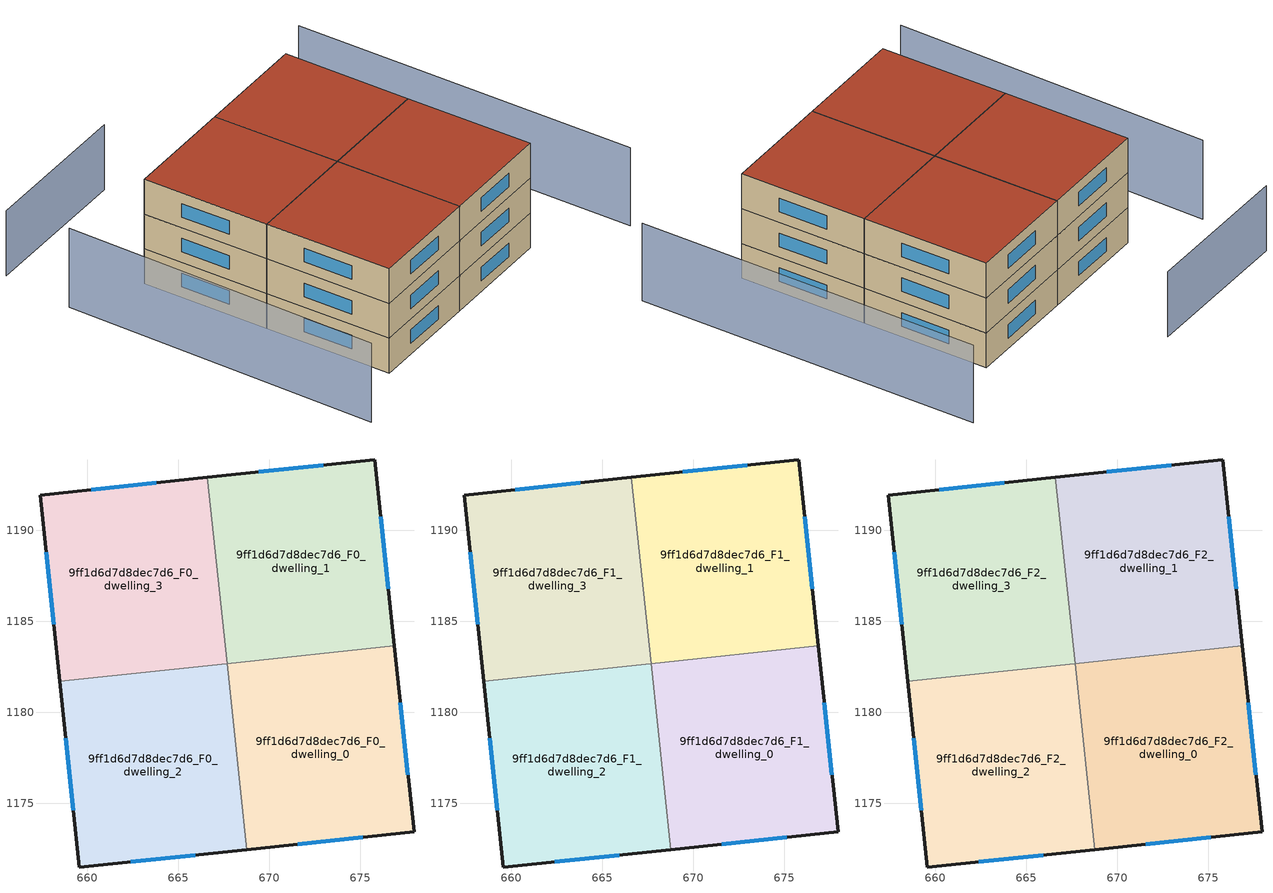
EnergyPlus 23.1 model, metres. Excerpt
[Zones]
9ff1d6d7d8dec7d6_F0_dwelling_0
 floor ground (EU_floor_Construction): 676.87,1183.66 677.95,1173.42 668.76,1172.45 667.67,1182.69 z0
 wall outside (EU_wall_Construction): 668.76,1172.45 677.95,1173.42 676.87,1183.66 z0:3
 wall to 9ff1d6d7d8dec7d6_F0_dwelling_2 (EU_wall_Construction): 667.67,1182.69 668.75,1172.45 z0:3
 wall to 9ff1d6d7d8dec7d6_F0_dwelling_1 (EU_wall_Construction): 676.87,1183.66 667.67,1182.69 z0:3
 window (EU_Window_Construction): 671.57,1172.75 675.13,1173.13 / 677.62,1176.56 677.2,1180.52 z0.92:2.08
9ff1d6d7d8dec7d6_F0_dwelling_1
 floor ground (EU_floor_Construction): 675.78,1193.89 676.87,1183.66 667.67,1182.69 666.59,1192.92 z0
 wall outside (EU_wall_Construction): 676.87,1183.66 675.78,1193.89 666.59,1192.92 z0:3
 wall to 9ff1d6d7d8dec7d6_F0_dwelling_3 (EU_wall_Construction): 666.59,1192.92 667.67,1182.69 z0:3
 window (EU_Window_Construction): 672.97,1193.59 669.41,1193.22 / 676.54,1186.79 676.12,1190.76 z0.92:2.08
9ff1d6d7d8dec7d6_F0_dwelling_2
 floor ground (EU_floor_Construction): 667.67,1182.69 668.76,1172.45 659.56,1171.48 658.48,1181.71 z0
 wall outside (EU_wall_Construction): 658.48,1181.71 659.56,1171.48 668.76,1172.45 z0:3
 wall to 9ff1d6d7d8dec7d6_F0_dwelling_3 (EU_wall_Construction): 667.67,1182.69 658.48,1181.71 z0:3
 window (EU_Window_Construction): 662.38,1171.78 665.94,1172.15 / 658.81,1178.58 659.23,1174.61 z0.92:2.08
9ff1d6d7d8dec7d6_F0_dwelling_3
 floor ground (EU_floor_Construction): 666.59,1192.92 667.67,1182.69 658.48,1181.71 657.39,1191.95 z0
 wall outside (EU_wall_Construction): 666.59,1192.92 657.39,1191.95 658.48,1181.71 z0:3
 window (EU_Window_Construction): 657.73,1188.81 658.15,1184.85 / 663.77,1192.62 660.21,1192.25 z0.92:2.08
9ff1d6d7d8dec7d6_F1_dwelling_0
 floor to 9ff1d6d7d8dec7d6_F0_dwelling_0 (EU_floor_Construction): 676.87,1183.66 677.95,1173.42 668.75,1172.45 667.67,1182.69 z3
 wall outside (EU_wall_Construction): 668.76,1172.45 677.95,1173.42 676.87,1183.66 z3:6
 wall to 9ff1d6d7d8dec7d6_F1_dwelling_2 (EU_wall_Construction): 667.67,1182.69 668.75,1172.45 z3:6
 wall to 9ff1d6d7d8dec7d6_F1_dwelling_1 (EU_wall_Construction): 676.87,1183.66 667.67,1182.69 z3:6
 window (EU_Window_Construction): 671.57,1172.75 675.13,1173.13 / 677.62,1176.56 677.2,1180.52 z3.92:5.08
9ff1d6d7d8dec7d6_F1_dwelling_1
 floor to 9ff1d6d7d8dec7d6_F0_dwelling_1 (EU_floor_Construction): 675.78,1193.89 676.87,1183.66 667.67,1182.69 666.59,1192.92 z3
 wall outside (EU_wall_Construction): 676.87,1183.66 675.78,1193.89 666.59,1192.92 z3:6
 wall to 9ff1d6d7d8dec7d6_F1_dwelling_3 (EU_wall_Construction): 666.59,1192.92 667.67,1182.69 z3:6
 window (EU_Window_Construction): 672.97,1193.59 669.41,1193.22 / 676.54,1186.79 676.12,1190.76 z3.92:5.08
9ff1d6d7d8dec7d6_F1_dwelling_2
 floor to 9ff1d6d7d8dec7d6_F0_dwelling_2 (EU_floor_Construction): 667.67,1182.69 668.75,1172.45 659.56,1171.48 658.48,1181.71 z3
 wall outside (EU_wall_Construction): 658.48,1181.71 659.56,1171.48 668.76,1172.45 z3:6
 wall to 9ff1d6d7d8dec7d6_F1_dwelling_3 (EU_wall_Construction): 667.67,1182.69 658.48,1181.71 z3:6
 window (EU_Window_Construction): 662.38,1171.78 665.94,1172.15 / 658.81,1178.58 659.23,1174.61 z3.92:5.08
9ff1d6d7d8dec7d6_F1_dwelling_3
 floor to 9ff1d6d7d8dec7d6_F0_dwelling_3 (EU_floor_Construction): 666.59,1192.92 667.67,1182.69 658.48,1181.71 657.39,1191.95 z3
 wall outside (EU_wall_Construction): 666.59,1192.92 657.39,1191.95 658.48,1181.71 z3:6
 window (EU_Window_Construction): 657.73,1188.81 658.15,1184.85 / 663.77,1192.62 660.21,1192.25 z3.92:5.08
9ff1d6d7d8dec7d6_F2_dwelling_0
 floor to 9ff1d6d7d8dec7d6_F1_dwelling_0 (EU_floor_Construction): 676.87,1183.66 677.95,1173.42 668.75,1172.45 667.67,1182.69 z6
 wall outside (EU_wall_Construction): 668.76,1172.45 677.95,1173.42 676.87,1183.66 z6:9
 wall to 9ff1d6d7d8dec7d6_F2_dwelling_2 (EU_wall_Construction): 667.67,1182.69 668.75,1172.45 z6:9
 wall to 9ff1d6d7d8dec7d6_F2_dwelling_1 (EU_wall_Construction): 676.87,1183.66 667.67,1182.69 z6:9
 window (EU_Window_Construction): 671.57,1172.75 675.13,1173.13 / 677.62,1176.56 677.2,1180.52 z6.92:8.08
 roof outside (EU_roof_Construction): 677.95,1173.42 676.87,1183.66 667.67,1182.69 668.76,1172.45 z9
9ff1d6d7d8dec7d6_F2_dwelling_1
 floor to 9ff1d6d7d8dec7d6_F1_dwelling_1 (EU_floor_Construction): 675.78,1193.89 676.87,1183.66 667.67,1182.69 666.59,1192.92 z6
 wall outside (EU_wall_Construction): 676.87,1183.66 675.78,1193.89 666.59,1192.92 z6:9
 wall to 9ff1d6d7d8dec7d6_F2_dwelling_3 (EU_wall_Construction): 666.59,1192.92 667.67,1182.69 z6:9
 window (EU_Window_Construction): 672.97,1193.59 669.41,1193.22 / 676.54,1186.79 676.12,1190.76 z6.92:8.08
 roof outside (EU_roof_Construction): 676.87,1183.66 675.78,1193.89 666.59,1192.92 667.67,1182.69 z9
9ff1d6d7d8dec7d6_F2_dwelling_2
 floor to 9ff1d6d7d8dec7d6_F1_dwelling_2 (EU_floor_Construction): 667.67,1182.69 668.75,1172.45 659.56,1171.48 658.48,1181.71 z6
 wall outside (EU_wall_Construction): 658.48,1181.71 659.56,1171.48 668.76,1172.45 z6:9
 wall to 9ff1d6d7d8dec7d6_F2_dwelling_3 (EU_wall_Construction): 667.67,1182.69 658.48,1181.71 z6:9
 window (EU_Window_Construction): 662.38,1171.78 665.94,1172.15 / 658.81,1178.58 659.23,1174.61 z6.92:8.08
 roof outside (EU_roof_Construction): 668.76,1172.45 667.67,1182.69 658.48,1181.71 659.56,1171.48 z9
9ff1d6d7d8dec7d6_F2_dwelling_3
 floor to 9ff1d6d7d8dec7d6_F1_dwelling_3 (EU_floor_Construction): 666.59,1192.92 667.67,1182.69 658.48,1181.71 657.39,1191.95 z6
 wall outside (EU_wall_Construction): 666.59,1192.92 657.39,1191.95 658.48,1181.71 z6:9
 window (EU_Window_Construction): 657.73,1188.81 658.15,1184.85 / 663.77,1192.62 660.21,1192.25 z6.92:8.08
 roof outside (EU_roof_Construction): 667.67,1182.69 666.59,1192.92 657.39,1191.95 658.48,1181.71 z9
shading: 651.79,1194.25 654.02,1168.67 z0:6.8; 684.54,1169.67 681.69,1197.43 z0:6.7; 664.73,1201.47 652.04,1200.2 z0:5.6
[Building]
EU S2 Campaign: North Axis=0; Terrain=City; Solar Distribution=FullExterior
[Site:Location]
Cape.Town.Intl.AP: Latitude=-33.965; Longitude=18.602; Time Zone=2; Elevation=46
[SizingPeriod:WeatherFileDays]
AnnualSizingPeriod: Begin Month=1; Begin Day of Month=1; End Month=12; End Day of Month=31; Day of Week for Start Day=Monday; Use Weather File Daylight Saving Period=No; Use Weather File Rain and Snow Indicators=No
[MATERIAL]
EU_InternalMass_Material: Roughness=MediumRough; Thickness=0.1; Conductivity=1; Density=1800; Specific Heat=900; Thermal Absorptance=0.9; Solar Absorptance=0.7; Visible Absorptance=0.7
[MATERIAL:NOMASS] Roughness=MediumRough; Thermal Absorptance=0.9; Solar Absorptance=0.7; Visible Absorptance=0.7
Name | Thermal Resistance
EU_wall_NoMass | 0.443251
EU_roof_NoMass | 0.403317
EU_floor_NoMass | 0.599929
[WINDOWMATERIAL:SIMPLEGLAZINGSYSTEM]
EU_Window_SimpleGlazing: UFactor=4.90254; Solar Heat Gain Coefficient=0.85; Visible Transmittance=0.85
[CONSTRUCTION]
EU_wall_Construction: EU_wall_NoMass
EU_roof_Construction: EU_roof_NoMass
EU_floor_Construction: EU_floor_NoMass
EU_Window_Construction: EU_Window_SimpleGlazing
EU_InternalMass_Construction: EU_InternalMass_Material
[ZONE] Type=1; Multiplier=1; Ceiling Height=autocalculate; Floor Area=autocalculate; Part of Total Floor Area=Yes
Name | Volume
9ff1d6d7d8dec7d6_F0_dwelling_0; 9ff1d6d7d8dec7d6_F1_dwelling_0; 9ff1d6d7d8dec7d6_F2_dwelling_0; 9ff1d6d7d8dec7d6_F0_dwelling_1; 9ff1d6d7d8dec7d6_F1_dwelling_1; 9ff1d6d7d8dec7d6_F2_dwelling_1; 9ff1d6d7d8dec7d6_F1_dwelling_3; 9ff1d6d7d8dec7d6_F2_dwelling_3 | 285.467
9ff1d6d7d8dec7d6_F0_dwelling_2 | 285.465
9ff1d6d7d8dec7d6_F1_dwelling_2; 9ff1d6d7d8dec7d6_F2_dwelling_2; 9ff1d6d7d8dec7d6_F0_dwelling_3 | 285.466
[INTERNALMASS] Construction=EU_InternalMass_Construction; Surface Area=95.1554
Name | Zone or ZoneList
9ff1d6d7d8dec7d6_F0_dwelling_0_EU_InternalMass | 9ff1d6d7d8dec7d6_F0_dwelling_0
9ff1d6d7d8dec7d6_F0_dwelling_1_EU_InternalMass | 9ff1d6d7d8dec7d6_F0_dwelling_1
9ff1d6d7d8dec7d6_F0_dwelling_2_EU_InternalMass | 9ff1d6d7d8dec7d6_F0_dwelling_2
9ff1d6d7d8dec7d6_F0_dwelling_3_EU_InternalMass | 9ff1d6d7d8dec7d6_F0_dwelling_3
9ff1d6d7d8dec7d6_F1_dwelling_0_EU_InternalMass | 9ff1d6d7d8dec7d6_F1_dwelling_0
9ff1d6d7d8dec7d6_F1_dwelling_1_EU_InternalMass | 9ff1d6d7d8dec7d6_F1_dwelling_1
9ff1d6d7d8dec7d6_F1_dwelling_2_EU_InternalMass | 9ff1d6d7d8dec7d6_F1_dwelling_2
9ff1d6d7d8dec7d6_F1_dwelling_3_EU_InternalMass | 9ff1d6d7d8dec7d6_F1_dwelling_3
9ff1d6d7d8dec7d6_F2_dwelling_0_EU_InternalMass | 9ff1d6d7d8dec7d6_F2_dwelling_0
9ff1d6d7d8dec7d6_F2_dwelling_1_EU_InternalMass | 9ff1d6d7d8dec7d6_F2_dwelling_1
9ff1d6d7d8dec7d6_F2_dwelling_2_EU_InternalMass | 9ff1d6d7d8dec7d6_F2_dwelling_2
9ff1d6d7d8dec7d6_F2_dwelling_3_EU_InternalMass | 9ff1d6d7d8dec7d6_F2_dwelling_3
[OTHEREQUIPMENT] Fuel Type=Electricity; Design Level Calculation Method=Watts/Area; Power per Zone Floor Area=1; Fraction Latent=0; Fraction Radiant=0; Fraction Lost=0; Carbon Dioxide Generation Rate=0; EndUse Subcategory=EU_Step8_InternalGains
Name | Zone or ZoneList or Space or SpaceList | Schedule
EU_Step8_InternalGain_9ff1d6d7d8dec7d6_F0_dwelling_0_f000 | 9ff1d6d7d8dec7d6_F0_dwelling_0 | EU_Step8_GainSchedule_9ff1d6d7d8dec7d6_F0_dwelling_0_f000
EU_Step8_InternalGain_9ff1d6d7d8dec7d6_F0_dwelling_1_f000 | 9ff1d6d7d8dec7d6_F0_dwelling_1 | EU_Step8_GainSchedule_9ff1d6d7d8dec7d6_F0_dwelling_1_f000
EU_Step8_InternalGain_9ff1d6d7d8dec7d6_F0_dwelling_2_f000 | 9ff1d6d7d8dec7d6_F0_dwelling_2 | EU_Step8_GainSchedule_9ff1d6d7d8dec7d6_F0_dwelling_2_f000
EU_Step8_InternalGain_9ff1d6d7d8dec7d6_F0_dwelling_3_f000 | 9ff1d6d7d8dec7d6_F0_dwelling_3 | EU_Step8_GainSchedule_9ff1d6d7d8dec7d6_F0_dwelling_3_f000
EU_Step8_InternalGain_9ff1d6d7d8dec7d6_F1_dwelling_0_f000 | 9ff1d6d7d8dec7d6_F1_dwelling_0 | EU_Step8_GainSchedule_9ff1d6d7d8dec7d6_F1_dwelling_0_f000
EU_Step8_InternalGain_9ff1d6d7d8dec7d6_F1_dwelling_1_f000 | 9ff1d6d7d8dec7d6_F1_dwelling_1 | EU_Step8_GainSchedule_9ff1d6d7d8dec7d6_F1_dwelling_1_f000
EU_Step8_InternalGain_9ff1d6d7d8dec7d6_F1_dwelling_2_f000 | 9ff1d6d7d8dec7d6_F1_dwelling_2 | EU_Step8_GainSchedule_9ff1d6d7d8dec7d6_F1_dwelling_2_f000
EU_Step8_InternalGain_9ff1d6d7d8dec7d6_F1_dwelling_3_f000 | 9ff1d6d7d8dec7d6_F1_dwelling_3 | EU_Step8_GainSchedule_9ff1d6d7d8dec7d6_F1_dwelling_3_f000
EU_Step8_InternalGain_9ff1d6d7d8dec7d6_F2_dwelling_0_f000 | 9ff1d6d7d8dec7d6_F2_dwelling_0 | EU_Step8_GainSchedule_9ff1d6d7d8dec7d6_F2_dwelling_0_f000
EU_Step8_InternalGain_9ff1d6d7d8dec7d6_F2_dwelling_1_f000 | 9ff1d6d7d8dec7d6_F2_dwelling_1 | EU_Step8_GainSchedule_9ff1d6d7d8dec7d6_F2_dwelling_1_f000
EU_Step8_InternalGain_9ff1d6d7d8dec7d6_F2_dwelling_2_f000 | 9ff1d6d7d8dec7d6_F2_dwelling_2 | EU_Step8_GainSchedule_9ff1d6d7d8dec7d6_F2_dwelling_2_f000
EU_Step8_InternalGain_9ff1d6d7d8dec7d6_F2_dwelling_3_f000 | 9ff1d6d7d8dec7d6_F2_dwelling_3 | EU_Step8_GainSchedule_9ff1d6d7d8dec7d6_F2_dwelling_3_f000
[ZONEVENTILATION:DESIGNFLOWRATE] Schedule=EU_AlwaysOn; Design Flow Rate Calculation Method=AirChanges/Hour; Air Changes per Hour=0.713097; Ventilation Type=Natural; Fan Pressure Rise=0; Fan Total Efficiency=1; Constant Term Coefficient=1; Temperature Term Coefficient=0; Velocity Term Coefficient=0; Velocity Squared Term Coefficient=0; Minimum Indoor Temperature=-100; Maximum Indoor Temperature=100; Delta Temperature=-100; Minimum Outdoor Temperature=-100; Maximum Outdoor Temperature=100; Maximum Wind Speed=40
Name | Zone or ZoneList or Space or SpaceList
EU_ConstantAir_9ff1d6d7d8dec7d6_F0_dwelling_0 | 9ff1d6d7d8dec7d6_F0_dwelling_0
EU_ConstantAir_9ff1d6d7d8dec7d6_F0_dwelling_1 | 9ff1d6d7d8dec7d6_F0_dwelling_1
EU_ConstantAir_9ff1d6d7d8dec7d6_F0_dwelling_2 | 9ff1d6d7d8dec7d6_F0_dwelling_2
EU_ConstantAir_9ff1d6d7d8dec7d6_F0_dwelling_3 | 9ff1d6d7d8dec7d6_F0_dwelling_3
EU_ConstantAir_9ff1d6d7d8dec7d6_F1_dwelling_0 | 9ff1d6d7d8dec7d6_F1_dwelling_0
EU_ConstantAir_9ff1d6d7d8dec7d6_F1_dwelling_1 | 9ff1d6d7d8dec7d6_F1_dwelling_1
EU_ConstantAir_9ff1d6d7d8dec7d6_F1_dwelling_2 | 9ff1d6d7d8dec7d6_F1_dwelling_2
EU_ConstantAir_9ff1d6d7d8dec7d6_F1_dwelling_3 | 9ff1d6d7d8dec7d6_F1_dwelling_3
EU_ConstantAir_9ff1d6d7d8dec7d6_F2_dwelling_0 | 9ff1d6d7d8dec7d6_F2_dwelling_0
EU_ConstantAir_9ff1d6d7d8dec7d6_F2_dwelling_1 | 9ff1d6d7d8dec7d6_F2_dwelling_1
EU_ConstantAir_9ff1d6d7d8dec7d6_F2_dwelling_2 | 9ff1d6d7d8dec7d6_F2_dwelling_2
EU_ConstantAir_9ff1d6d7d8dec7d6_F2_dwelling_3 | 9ff1d6d7d8dec7d6_F2_dwelling_3
[HVACTEMPLATE:THERMOSTAT] Constant Heating Setpoint=20; Constant Cooling Setpoint=50
EU_HeatOnly_9ff1d6d7d8dec7d6_F0_dwelling_0; EU_HeatOnly_9ff1d6d7d8dec7d6_F0_dwelling_1; EU_HeatOnly_9ff1d6d7d8dec7d6_F0_dwelling_2; EU_HeatOnly_9ff1d6d7d8dec7d6_F0_dwelling_3; EU_HeatOnly_9ff1d6d7d8dec7d6_F1_dwelling_0; EU_HeatOnly_9ff1d6d7d8dec7d6_F1_dwelling_1; EU_HeatOnly_9ff1d6d7d8dec7d6_F1_dwelling_2; EU_HeatOnly_9ff1d6d7d8dec7d6_F1_dwelling_3; EU_HeatOnly_9ff1d6d7d8dec7d6_F2_dwelling_0; EU_HeatOnly_9ff1d6d7d8dec7d6_F2_dwelling_1; EU_HeatOnly_9ff1d6d7d8dec7d6_F2_dwelling_2; EU_HeatOnly_9ff1d6d7d8dec7d6_F2_dwelling_3
[HVACTEMPLATE:ZONE:IDEALLOADSAIRSYSTEM] System Availability Schedule=EU_AlwaysOn; Maximum Heating Supply Air Temperature=50; Minimum Cooling Supply Air Temperature=13; Maximum Heating Supply Air Humidity Ratio=0.0156; Minimum Cooling Supply Air Humidity Ratio=0.0077; Heating Limit=NoLimit; Cooling Limit=NoLimit; Heating Availability Schedule=EU_AlwaysOn; Cooling Availability Schedule=EU_CoolingOff; Dehumidification Control Type=ConstantSensibleHeatRatio; Cooling Sensible Heat Ratio=0.7; Dehumidification Setpoint=60; Humidification Control Type=None; Humidification Setpoint=30; Outdoor Air Method=None; Outdoor Air Flow Rate per Person=0.00944; Outdoor Air Flow Rate per Zone Floor Area=0; Outdoor Air Flow Rate per Zone=0; Demand Controlled Ventilation Type=None; Outdoor Air Economizer Type=NoEconomizer; Heat Recovery Type=None; Sensible Heat Recovery Effectiveness=0.7; Latent Heat Recovery Effectiveness=0.65
Name | Template Thermostat
9ff1d6d7d8dec7d6_F0_dwelling_0 | EU_HeatOnly_9ff1d6d7d8dec7d6_F0_dwelling_0
9ff1d6d7d8dec7d6_F0_dwelling_1 | EU_HeatOnly_9ff1d6d7d8dec7d6_F0_dwelling_1
9ff1d6d7d8dec7d6_F0_dwelling_2 | EU_HeatOnly_9ff1d6d7d8dec7d6_F0_dwelling_2
9ff1d6d7d8dec7d6_F0_dwelling_3 | EU_HeatOnly_9ff1d6d7d8dec7d6_F0_dwelling_3
9ff1d6d7d8dec7d6_F1_dwelling_0 | EU_HeatOnly_9ff1d6d7d8dec7d6_F1_dwelling_0
9ff1d6d7d8dec7d6_F1_dwelling_1 | EU_HeatOnly_9ff1d6d7d8dec7d6_F1_dwelling_1
9ff1d6d7d8dec7d6_F1_dwelling_2 | EU_HeatOnly_9ff1d6d7d8dec7d6_F1_dwelling_2
9ff1d6d7d8dec7d6_F1_dwelling_3 | EU_HeatOnly_9ff1d6d7d8dec7d6_F1_dwelling_3
9ff1d6d7d8dec7d6_F2_dwelling_0 | EU_HeatOnly_9ff1d6d7d8dec7d6_F2_dwelling_0
9ff1d6d7d8dec7d6_F2_dwelling_1 | EU_HeatOnly_9ff1d6d7d8dec7d6_F2_dwelling_1
9ff1d6d7d8dec7d6_F2_dwelling_2 | EU_HeatOnly_9ff1d6d7d8dec7d6_F2_dwelling_2
9ff1d6d7d8dec7d6_F2_dwelling_3 | EU_HeatOnly_9ff1d6d7d8dec7d6_F2_dwelling_3
[SIZING:ZONE] Zone Cooling Design Supply Air Temperature Input Method=SupplyAirTemperature; Zone Cooling Design Supply Air Temperature=13; Zone Heating Design Supply Air Temperature Input Method=SupplyAirTemperature; Zone Heating Design Supply Air Temperature=50; Zone Cooling Design Supply Air Humidity Ratio=0.008; Zone Heating Design Supply Air Humidity Ratio=0.008; Cooling Design Air Flow Method=DesignDay; Cooling Design Air Flow Rate=0; Cooling Minimum Air Flow per Zone Floor Area=0.000762; Cooling Minimum Air Flow=0; Cooling Minimum Air Flow Fraction=0.2; Heating Design Air Flow Method=DesignDay; Heating Design Air Flow Rate=0; Heating Maximum Air Flow per Zone Floor Area=0.002032; Heating Maximum Air Flow=0.141576; Heating Maximum Air Flow Fraction=0.3; Account for Dedicated Outdoor Air System=No; Dedicated Outdoor Air System Control Strategy=NeutralSupplyAir; Dedicated Outdoor Air Low Setpoint Temperature for Design=autosize; Dedicated Outdoor Air High Setpoint Temperature for Design=autosize; Zone Load Sizing Method=Sensible Load Only No Latent Load; Zone Latent Cooling Design Supply Air Humidity Ratio Input Method=HumidityRatioDifference; Zone Cooling Design Supply Air Humidity Ratio Difference=0.005; Zone Latent Heating Design Supply Air Humidity Ratio Input Method=HumidityRatioDifference; Zone Humidification Design Supply Air Humidity Ratio Difference=0.005
9ff1d6d7d8dec7d6_F0_dwelling_0; 9ff1d6d7d8dec7d6_F0_dwelling_1; 9ff1d6d7d8dec7d6_F0_dwelling_2; 9ff1d6d7d8dec7d6_F0_dwelling_3; 9ff1d6d7d8dec7d6_F1_dwelling_0; 9ff1d6d7d8dec7d6_F1_dwelling_1; 9ff1d6d7d8dec7d6_F1_dwelling_2; 9ff1d6d7d8dec7d6_F1_dwelling_3; 9ff1d6d7d8dec7d6_F2_dwelling_0; 9ff1d6d7d8dec7d6_F2_dwelling_1; 9ff1d6d7d8dec7d6_F2_dwelling_2; 9ff1d6d7d8dec7d6_F2_dwelling_3
[SCHEDULE:CONSTANT]
Name | Hourly Value
EU_AlwaysOn | 1
EU_CoolingOff | 0
[SCHEDULE:FILE] Column Number=1; Rows to Skip at Top=0; Number of Hours of Data=8760; Column Separator=Comma; Interpolate to Timestep=No; Minutes per Item=60; Adjust Schedule for Daylight Savings=Yes
Name | File
EU_Step8_GainSchedule_9ff1d6d7d8dec7d6_F0_dwelling_0_f000 | ../../schedules/9ff1d6d7d8dec7d6/9ff1d6d7d8dec7d6_F0_dwelling_0_f000_gain.csv
EU_Step8_GainSchedule_9ff1d6d7d8dec7d6_F0_dwelling_1_f000 | ../../schedules/9ff1d6d7d8dec7d6/9ff1d6d7d8dec7d6_F0_dwelling_1_f000_gain.csv
EU_Step8_GainSchedule_9ff1d6d7d8dec7d6_F0_dwelling_2_f000 | ../../schedules/9ff1d6d7d8dec7d6/9ff1d6d7d8dec7d6_F0_dwelling_2_f000_gain.csv
EU_Step8_GainSchedule_9ff1d6d7d8dec7d6_F0_dwelling_3_f000 | ../../schedules/9ff1d6d7d8dec7d6/9ff1d6d7d8dec7d6_F0_dwelling_3_f000_gain.csv
EU_Step8_GainSchedule_9ff1d6d7d8dec7d6_F1_dwelling_0_f000 | ../../schedules/9ff1d6d7d8dec7d6/9ff1d6d7d8dec7d6_F1_dwelling_0_f000_gain.csv
EU_Step8_GainSchedule_9ff1d6d7d8dec7d6_F1_dwelling_1_f000 | ../../schedules/9ff1d6d7d8dec7d6/9ff1d6d7d8dec7d6_F1_dwelling_1_f000_gain.csv
EU_Step8_GainSchedule_9ff1d6d7d8dec7d6_F1_dwelling_2_f000 | ../../schedules/9ff1d6d7d8dec7d6/9ff1d6d7d8dec7d6_F1_dwelling_2_f000_gain.csv
EU_Step8_GainSchedule_9ff1d6d7d8dec7d6_F1_dwelling_3_f000 | ../../schedules/9ff1d6d7d8dec7d6/9ff1d6d7d8dec7d6_F1_dwelling_3_f000_gain.csv
EU_Step8_GainSchedule_9ff1d6d7d8dec7d6_F2_dwelling_0_f000 | ../../schedules/9ff1d6d7d8dec7d6/9ff1d6d7d8dec7d6_F2_dwelling_0_f000_gain.csv
EU_Step8_GainSchedule_9ff1d6d7d8dec7d6_F2_dwelling_1_f000 | ../../schedules/9ff1d6d7d8dec7d6/9ff1d6d7d8dec7d6_F2_dwelling_1_f000_gain.csv
EU_Step8_GainSchedule_9ff1d6d7d8dec7d6_F2_dwelling_2_f000 | ../../schedules/9ff1d6d7d8dec7d6/9ff1d6d7d8dec7d6_F2_dwelling_2_f000_gain.csv
EU_Step8_GainSchedule_9ff1d6d7d8dec7d6_F2_dwelling_3_f000 | ../../schedules/9ff1d6d7d8dec7d6/9ff1d6d7d8dec7d6_F2_dwelling_3_f000_gain.csv
